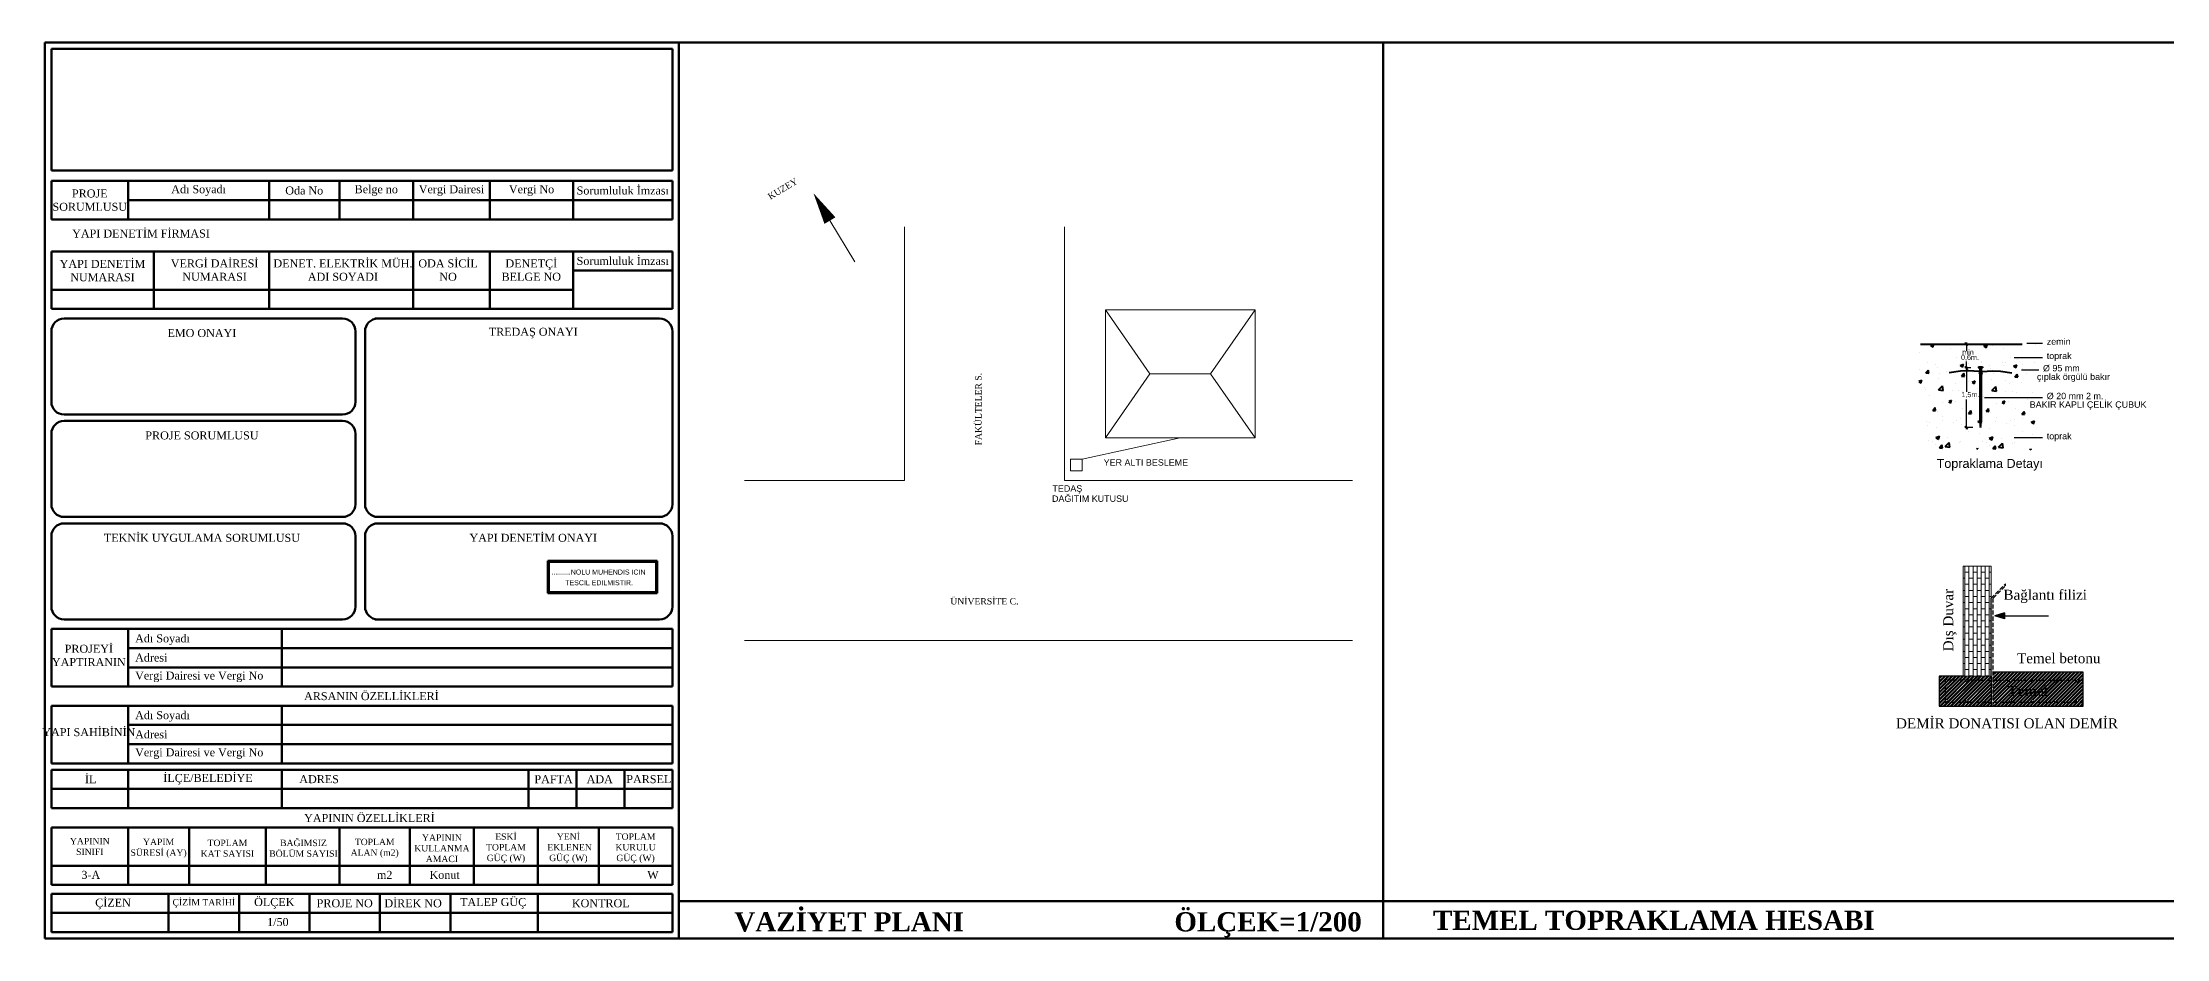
# Model space of a CAD drawing. Header units: millimetres. Extents: x -4521 to 20262, y 301 to 3092.
# Drawn here: x -4521 to -1203, y 572 to 1972 of the extents above; entities that cross this region are included whole.
import ezdxf

# ---------------------------------------------------------------- set-up
doc = ezdxf.new("R2010")
doc.units = ezdxf.units.MM
doc.linetypes.add('DASHED2', pattern=[9.525, 6.35, -3.175])
for name, color, linetype, lineweight in [('Ana Kolon Hattı', 11, 'Continuous', 60), ('Aydınlatma Hattı', 1, 'Continuous', 40), ('Mimari Plan', 70, 'Continuous', 20), ('Priz Hattı', 2, 'Continuous', 40), ('Topraklama Hattı', 5, 'DASHED2', 30), ('Yazılar', 4, 'Continuous', 30)]:
    doc.layers.add(name, color=color, linetype=linetype, lineweight=lineweight)
doc.styles.add('Proje Kapak Yazıları', font='times.ttf', dxfattribs={"height": 12.5})
doc.styles.add('Proje Pafta Yazıları', font='timesbd.ttf', dxfattribs={"height": 30})
doc.styles.get("Standard").update_dxf_attribs({"font": 'arial.ttf'})
doc.styles.add('Tablo Yazıları', font='times.ttf', dxfattribs={"height": 10})

msp = doc.modelspace()

# ---------------------------------------------------------------- hatches: boundary and pattern name
at = {"layer": 'Mimari Plan'}
h = msp.add_hatch(dxfattribs=at)
h.set_pattern_fill('AR-BRSTD', color=256, scale=0.09375, angle=90, style=0)
h.set_pattern_definition([(90, (-2864.4866, 1725.522), (-6.350794, 4e-16), []), (180, (-2864.487, 1725.522), (-6.350794, -9.525), [6.35079, -6.35079])])
h.paths.add_polyline_path([(-1476.987, 1153.927), (-1520.737, 1153.927), (-1520.737, 982.052), (-1476.987, 982.052)])
h = msp.add_hatch(dxfattribs=at)
h.set_pattern_fill('STEEL', color=256, scale=1.25, style=0)
h.set_pattern_definition([(45, (-2864.4866, 1725.5218), (-2.80633, 2.80633), []), (45, (-2864.4866, 1727.506), (-2.80633, 2.80633), [])])
h.paths.add_polyline_path([(-1476.924, 975.802), (-1492.715, 975.802), (-1514.942, 975.802, -0.41421356), (-1513.38, 974.239, -1), (-1516.505, 974.239, -0.41421356), (-1514.942, 975.802), (-1547.299, 975.802, -0.41421356), (-1545.737, 974.239, -1), (-1548.862, 974.239), (-1548.862, 958.614), (-1548.862, 942.989, -1), (-1545.737, 942.989, -0.41421356), (-1547.299, 941.427), (-1514.896, 941.427, -0.41421356), (-1516.458, 942.989, -1), (-1513.333, 942.989, -0.41421356), (-1514.896, 941.427), (-1476.924, 941.427)], flags=17)
h.paths.add_polyline_path([(-1333.237, 975.802), (-1342.633, 975.802, -0.41421356), (-1341.07, 974.239, -1), (-1344.195, 974.239, -0.41421356), (-1342.633, 975.802), (-1377.213, 975.802, -0.41421356), (-1375.65, 974.239, -1), (-1378.775, 974.239, -0.41421356), (-1377.213, 975.802), (-1412.976, 975.802, -0.41421356), (-1411.414, 974.239, -1), (-1414.539, 974.239, -0.41421356), (-1412.976, 975.802), (-1446.91, 975.802, -0.41421356), (-1445.347, 974.239, -1), (-1448.472, 974.239, -0.41421356), (-1446.91, 975.802), (-1473.799, 975.802), (-1473.799, 941.427), (-1446.91, 941.427, -0.41421356), (-1448.472, 942.989, -1), (-1445.347, 942.989, -0.41421356), (-1446.91, 941.427), (-1412.976, 941.427, -0.41421356), (-1414.539, 942.989, -1), (-1411.414, 942.989, -0.41421356), (-1412.976, 941.427), (-1377.213, 941.427, -0.41421356), (-1378.775, 942.989, -1), (-1375.65, 942.989, -0.41421356), (-1377.213, 941.427), (-1342.633, 941.427, -0.41421356), (-1344.195, 942.989, -1), (-1341.07, 942.989, -0.41421356), (-1342.633, 941.427), (-1333.237, 941.427)])
h.paths.add_polyline_path([(-1333.237, 988.302), (-1473.799, 988.302), (-1473.799, 975.802), (-1333.237, 975.802)])
h.paths.add_polyline_path([(-1333.237, 941.427), (-1473.799, 941.427), (-1473.799, 935.177), (-1333.237, 935.177)])
h.paths.add_polyline_path([(-1476.924, 941.427), (-1548.862, 941.427), (-1548.862, 958.614), (-1548.862, 975.802), (-1492.715, 975.802), (-1476.924, 975.802), (-1476.924, 982.052), (-1520.737, 982.052), (-1558.237, 982.052), (-1558.237, 935.177), (-1476.924, 935.177)])
at = {"layer": 'Topraklama Hattı'}
h = msp.add_hatch(color=256, dxfattribs=at)
h.paths.add_polyline_path([(-1454.827, 1122.899), (-1454.827, 1126.024), (-1476.924, 1103.927), (-1476.924, 982.052), (-1476.924, 975.802), (-1473.799, 975.802), (-1473.799, 1103.927)])
h.paths.add_polyline_path([(-1473.799, 975.802), (-1476.924, 975.802), (-1476.924, 941.427), (-1473.799, 941.427)])
h.paths.add_polyline_path([(-1473.799, 941.427), (-1476.924, 941.427), (-1476.924, 935.177), (-1473.799, 935.177)])
at = {"layer": 'Yazılar'}
msp.add_hatch(color=256, dxfattribs=at).paths.add_polyline_path([(-1456.004, 1080.875), (-1471.361, 1076.429), (-1456.004, 1071.5)])

# ---------------------------------------------------------------- linework, layer by layer
for p, q in [((-1476.924, 982.052), (-1476.924, 1103.927)), ((-1473.799, 1103.927), (-1473.799, 1103.927)), ((-1520.737, 982.052), (-1558.237, 982.052)), ((-1558.237, 982.052), (-1558.237, 935.177)), ((-1476.924, 982.052), (-1476.924, 935.177)), ((-1333.237, 988.302), (-1473.799, 988.302)), ((-1333.237, 935.177), (-1333.237, 988.302)), ((-1558.237, 935.177), (-1333.237, 935.177)), ((-1476.924, 935.177), (-1473.799, 935.177))]:
    msp.add_line(p, q)
at = {"layer": 'Ana Kolon Hattı'}
for p, q in [((-4516.781, 1971.988), (-3526.781, 1971.988)), ((-4516.781, 571.988), (-4516.781, 1971.988)), ((-4506.781, 1961.988), (-4506.781, 1771.988)), ((-4506.781, 1961.988), (-3536.781, 1961.988)), ((-3536.781, 1771.988), (-3536.781, 1961.988)), ((-3526.781, 1971.988), (8397.698, 1971.988)), ((-3526.781, 571.988), (-3526.781, 1971.988)), ((-3526.781, 1971.988), (-2426.781, 1971.988)), ((-2426.781, 1971.988), (-2426.781, 571.988)), ((-4506.781, 1771.988), (-3536.781, 1771.988)), ((-4506.781, 1755.626), (-3536.781, 1755.626)), ((-4506.781, 1755.626), (-4506.781, 1695.626)), ((-4386.781, 1755.626), (-4386.781, 1695.626)), ((-4386.781, 1725.626), (-3536.781, 1725.626)), ((-4166.781, 1755.626), (-4166.781, 1695.585)), ((-4056.781, 1755.626), (-4056.781, 1695.585)), ((-3941.781, 1755.626), (-3941.781, 1695.585)), ((-3821.781, 1755.626), (-3821.781, 1695.585)), ((-3691.781, 1755.626), (-3691.781, 1695.626)), ((-3536.781, 1695.626), (-3536.781, 1755.626)), ((-4506.781, 1695.626), (-3536.781, 1695.626)), ((-4506.781, 1645.626), (-3536.781, 1645.626)), ((-4506.781, 1645.626), (-4506.781, 1555.626)), ((-4346.781, 1645.626), (-4346.781, 1555.626)), ((-4166.781, 1645.626), (-4166.781, 1555.626)), ((-3941.781, 1645.626), (-3941.781, 1555.647)), ((-3821.781, 1645.626), (-3821.781, 1555.647)), ((-3691.781, 1645.626), (-3691.781, 1555.647)), ((-3536.781, 1645.626), (-3536.781, 1555.647)), ((-3691.781, 1615.626), (-3536.781, 1615.626)), ((-4506.781, 1585.626), (-3691.781, 1585.626)), ((-4506.781, 1555.626), (-3536.781, 1555.626)), ((-4486.782, 1540.626), (-4051.78, 1540.626)), ((-4001.442, 1540.646), (-3556.781, 1540.646)), ((-4506.781, 1520.626), (-4506.781, 1410.626)), ((-4031.78, 1520.626), (-4031.78, 1410.626)), ((-4016.782, 1520.646), (-4016.782, 1250.645)), ((-3536.781, 1520.646), (-3536.781, 1250.645)), ((-4506.781, 1360.626), (-4506.781, 1250.625)), ((-4051.78, 1390.626), (-4486.781, 1390.626)), ((-4486.781, 1380.626), (-4051.78, 1380.626)), ((-4031.78, 1360.626), (-4031.78, 1250.625)), ((-4051.78, 1230.625), (-4486.781, 1230.625)), ((-4001.442, 1230.645), (-3556.781, 1230.645)), ((-4506.781, 1200.625), (-4506.781, 1090.625)), ((-4486.781, 1220.625), (-4051.78, 1220.625)), ((-4031.78, 1200.625), (-4031.78, 1090.625)), ((-4016.782, 1200.645), (-4016.782, 1090.645)), ((-3556.781, 1220.645), (-4001.442, 1220.645)), ((-3536.781, 1200.645), (-3536.781, 1090.645)), ((-3560.468, 1162.187), (-3731.222, 1162.187)), ((-3731.222, 1162.187), (-3731.222, 1111.507)), ((-3560.468, 1111.507), (-3560.468, 1162.187)), ((-3562.104, 1160.551), (-3729.586, 1160.551)), ((-3729.586, 1160.551), (-3729.586, 1113.143)), ((-3562.104, 1113.143), (-3562.104, 1160.551)), ((-3731.222, 1111.507), (-3560.468, 1111.507)), ((-3729.586, 1113.143), (-3562.104, 1113.143)), ((-4051.78, 1070.625), (-4486.781, 1070.625)), ((-4001.442, 1070.645), (-3556.781, 1070.645)), ((-3536.781, 1055.625), (-4506.781, 1055.625)), ((-4506.781, 1055.625), (-4506.781, 965.625)), ((-4386.781, 965.625), (-4386.781, 1055.625)), ((-4146.781, 1055.625), (-4146.781, 965.625)), ((-3536.781, 965.625), (-3536.781, 1055.625)), ((-3536.781, 1025.625), (-4386.781, 1025.625)), ((-3536.781, 995.625), (-4386.781, 995.625)), ((-3536.781, 965.625), (-4506.781, 965.625)), ((-3536.781, 935.625), (-4506.781, 935.625)), ((-4506.781, 935.625), (-4506.781, 845.625)), ((-4386.781, 845.645), (-4386.781, 935.625)), ((-4146.781, 935.625), (-4146.781, 845.625)), ((-3536.781, 845.625), (-3536.781, 935.625)), ((-3536.781, 905.625), (-4386.781, 905.625)), ((-3536.781, 875.625), (-4386.781, 875.625)), ((-3536.781, 845.625), (-4506.781, 845.625)), ((-4506.781, 835.645), (-4506.781, 775.645)), ((-3536.781, 835.645), (-4506.781, 835.645)), ((-4386.781, 835.645), (-4386.781, 775.645)), ((-4146.781, 835.645), (-4146.781, 775.645)), ((-3761.781, 835.645), (-3761.781, 775.645)), ((-3686.781, 835.645), (-3686.781, 775.645)), ((-3611.781, 835.645), (-3611.781, 775.645)), ((-3536.781, 835.645), (-3536.781, 775.645)), ((-3536.781, 805.645), (-4506.781, 805.645)), ((-3536.781, 775.645), (-4506.781, 775.645)), ((-4506.781, 745.645), (-4506.781, 655.645)), ((-3536.781, 745.645), (-4506.781, 745.645)), ((-4386.781, 745.645), (-4386.781, 655.645)), ((-4291.781, 745.645), (-4291.781, 655.645)), ((-4171.781, 745.645), (-4171.781, 655.645)), ((-4056.781, 745.645), (-4056.781, 655.645)), ((-3946.781, 745.645), (-3946.781, 655.645)), ((-3846.781, 745.645), (-3846.781, 655.645)), ((-3746.781, 745.645), (-3746.781, 655.645)), ((-3651.781, 745.645), (-3651.781, 655.645)), ((-3536.781, 745.645), (-3536.781, 685.645)), ((-3536.781, 655.645), (-3536.781, 735.645)), ((-3536.781, 685.645), (-4506.781, 685.645)), ((-3536.781, 655.645), (-4506.781, 655.645)), ((-4506.781, 641.987), (-4506.781, 581.987)), ((-3536.781, 641.987), (-4506.781, 641.987)), ((-4323.601, 641.987), (-4323.601, 581.987)), ((-4213.601, 641.987), (-4213.601, 581.987)), ((-4103.601, 641.987), (-4103.601, 581.987)), ((-3993.601, 641.987), (-3993.601, 581.987)), ((-3883.601, 641.987), (-3883.601, 581.987)), ((-3746.781, 641.987), (-3746.781, 581.987)), ((-3536.781, 581.987), (-3536.781, 641.987)), ((-3536.781, 641.987), (-3536.781, 581.987)), ((-3526.781, 630.449), (8397.698, 630.449)), ((-3536.781, 611.987), (-4506.781, 611.987)), ((-3526.781, 571.988), (-4516.781, 571.988)), ((-4506.781, 581.987), (-3536.781, 581.987)), ((8397.698, 572.217), (-3526.781, 571.988))]:
    msp.add_line(p, q, dxfattribs=at)
for centre, start, end in [((-4486.781, 1520.626), 90, 180), ((-4051.78, 1520.626), 0, 90), ((-3996.782, 1520.646), 90, 180), ((-3556.781, 1520.646), 0, 90), ((-4486.781, 1410.626), 180, 270), ((-4051.78, 1410.626), 270, 0), ((-4486.781, 1360.626), 90, 180), ((-4051.78, 1360.626), 0, 90), ((-4486.781, 1250.625), 180, 270), ((-4051.78, 1250.625), 270, 0), ((-3996.782, 1250.645), 180, 270), ((-3556.781, 1250.645), 270, 0), ((-4486.781, 1200.625), 90, 180), ((-4051.78, 1200.625), 0, 90), ((-3996.782, 1200.645), 90, 180), ((-3556.781, 1200.645), 0, 90), ((-4486.781, 1090.625), 180, 270), ((-4051.78, 1090.625), 270, 0), ((-3996.782, 1090.645), 180, 270), ((-3556.781, 1090.645), 270, 0)]:
    msp.add_arc(centre, 20, start, end, dxfattribs=at)
at = {"layer": 'Aydınlatma Hattı', "ltscale": 0.1}
for p, q in [((-1496.891, 1465.401), (-1490.498, 1465.401)), ((-1496.891, 1465.401), (-1496.891, 1463.483)), ((-1496.891, 1463.483), (-1490.498, 1463.483)), ((-1494.653, 1463.483), (-1494.653, 1459.008)), ((-1492.735, 1463.483), (-1492.735, 1459.008)), ((-1490.498, 1465.401), (-1490.498, 1463.483)), ((-1496.238, 1458.368), (-1495.293, 1458.368)), ((-1496.238, 1458.368), (-1496.238, 1457.409)), ((-1496.238, 1457.409), (-1495.293, 1457.409)), ((-1495.293, 1459.008), (-1494.014, 1459.008)), ((-1495.293, 1459.008), (-1495.293, 1456.77)), ((-1495.293, 1456.77), (-1494.014, 1456.77)), ((-1494.653, 1456.77), (-1494.653, 1378.88)), ((-1494.014, 1459.008), (-1494.014, 1456.77)), ((-1492.096, 1459.008), (-1493.375, 1459.008)), ((-1493.375, 1459.008), (-1493.375, 1456.77)), ((-1492.096, 1456.77), (-1493.375, 1456.77)), ((-1492.735, 1456.77), (-1492.735, 1378.88)), ((-1492.096, 1459.008), (-1492.096, 1456.77)), ((-1492.096, 1458.368), (-1491.15, 1458.368)), ((-1492.096, 1457.409), (-1491.15, 1457.409)), ((-1491.15, 1458.368), (-1491.15, 1457.409)), ((-1494.653, 1378.88), (-1493.694, 1370.243)), ((-1492.735, 1378.88), (-1494.653, 1378.88)), ((-1493.694, 1370.243), (-1492.735, 1378.88))]:
    msp.add_line(p, q, dxfattribs=at)
at = {"layer": 'Aydınlatma Hattı', "ltscale": 30}
for p, q in [((-1524.986, 1458.343), (-1542.436, 1455.811)), ((-1511.854, 1458.698), (-1524.986, 1458.343)), ((-1496.238, 1457.889), (-1511.854, 1458.698)), ((-1496.238, 1457.889), (-1496.238, 1457.889)), ((-1491.15, 1457.889), (-1475.534, 1458.698)), ((-1491.15, 1457.889), (-1491.15, 1457.889)), ((-1475.534, 1458.698), (-1462.402, 1458.343)), ((-1462.402, 1458.343), (-1444.953, 1455.811))]:
    msp.add_line(p, q, dxfattribs=at)
at = {"layer": 'Aydınlatma Hattı'}
for p, q in [((-1495.869, 1454.33), (-1493.8, 1456.795)), ((-1495.869, 1454.33), (-1491.225, 1453.924)), ((-1493.8, 1456.795), (-1492.123, 1458.794)), ((-1491.806, 1457.075), (-1492.122, 1458.792)), ((-1491.224, 1453.921), (-1491.806, 1457.075))]:
    msp.add_line(p, q, dxfattribs=at)
at = {"layer": 'Mimari Plan'}
for p, q in [((-3251.973, 1629.475), (-3290.692, 1693.709)), ((-3174.383, 1683.973), (-3174.383, 1287.397)), ((-2924.383, 1683.973), (-2924.383, 1287.397)), ((-2860.593, 1554.035), (-2790.925, 1454.035)), ((-2860.593, 1554.035), (-2626.593, 1554.035)), ((-2860.593, 1554.035), (-2860.593, 1354.035)), ((-2626.593, 1554.035), (-2696.26, 1454.035)), ((-2626.593, 1554.035), (-2626.593, 1354.035)), ((-2860.593, 1354.035), (-2790.925, 1454.035)), ((-2790.925, 1454.035), (-2743.593, 1454.035)), ((-2696.26, 1454.035), (-2743.593, 1454.035)), ((-2626.593, 1354.035), (-2696.26, 1454.035)), ((-2896.647, 1321.154), (-2743.593, 1354.035)), ((-2860.593, 1354.035), (-2626.593, 1354.035)), ((-3174.383, 1287.397), (-3424.383, 1287.397)), ((-2924.383, 1287.397), (-2474.383, 1287.397)), ((-1520.737, 1153.927), (-1476.987, 1153.927)), ((-1520.737, 982.052), (-1520.737, 1153.927)), ((-1476.987, 1153.927), (-1476.987, 982.052)), ((-2474.383, 1037.397), (-3424.383, 1037.397)), ((-1476.987, 982.052), (-1520.737, 982.052))]:
    msp.add_line(p, q, dxfattribs=at)
msp.add_lwpolyline([(-3290.692, 1693.709, 20, 0, 0), (-3316.504, 1736.531, 0, 0, 0)], format="xyseb", dxfattribs=at)
msp.add_lwpolyline([(-2914.931, 1321.154), (-2896.647, 1321.154), (-2896.647, 1302.87), (-2914.931, 1302.87)], close=True, dxfattribs=at)
at = {"layer": 'Priz Hattı'}
for p, q in [((-1587.617, 1500.83), (-1428.539, 1500.83)), ((-1571.827, 1498.744), (-1566.387, 1500.832)), ((-1571.827, 1498.744), (-1567.962, 1496.137)), ((-1567.961, 1496.135), (-1566.386, 1500.83)), ((-1557.763, 1499.162), (-1557.763, 1499.162)), ((-1540.462, 1494.574), (-1540.462, 1494.574)), ((-1491.395, 1501.034), (-1491.395, 1501.034)), ((-1488.527, 1497.456), (-1483.087, 1499.544)), ((-1488.527, 1497.456), (-1484.662, 1494.849)), ((-1484.662, 1494.847), (-1483.086, 1499.542)), ((-1474.463, 1497.875), (-1474.463, 1497.875)), ((-1457.163, 1493.286), (-1457.163, 1493.286)), ((-1408.095, 1499.746), (-1408.095, 1499.746)), ((-1589.338, 1488.14), (-1589.338, 1488.14)), ((-1588.526, 1460.338), (-1588.526, 1460.338)), ((-1577.1, 1458.083), (-1575.423, 1460.082)), ((-1575.803, 1472.568), (-1575.803, 1472.568)), ((-1575.105, 1458.363), (-1575.422, 1460.079)), ((-1563.433, 1469.022), (-1563.433, 1469.022)), ((-1560.901, 1463.931), (-1560.901, 1463.931)), ((-1530.493, 1480.346), (-1530.493, 1480.346)), ((-1525.45, 1467.463), (-1520.01, 1469.551)), ((-1525.45, 1467.463), (-1521.586, 1464.856)), ((-1521.958, 1467.27), (-1521.958, 1467.27)), ((-1521.585, 1464.854), (-1520.009, 1469.549)), ((-1519.464, 1478.272), (-1519.464, 1478.272)), ((-1511.876, 1463.287), (-1511.876, 1463.287)), ((-1511.834, 1470.39), (-1511.834, 1470.39)), ((-1506.038, 1486.852), (-1506.038, 1486.852)), ((-1492.503, 1471.28), (-1492.503, 1471.28)), ((-1492.384, 1472.951), (-1492.384, 1472.951)), ((-1480.133, 1467.734), (-1480.133, 1467.734)), ((-1477.602, 1462.643), (-1477.602, 1462.643)), ((-1458.658, 1472.537), (-1458.658, 1472.537)), ((-1457.052, 1467.33), (-1457.052, 1467.33)), ((-1454.17, 1471.605), (-1454.17, 1471.605)), ((-1447.193, 1479.058), (-1447.193, 1479.058)), ((-1442.151, 1466.175), (-1436.711, 1468.263)), ((-1442.151, 1466.175), (-1438.286, 1463.568)), ((-1438.659, 1465.982), (-1438.659, 1465.982)), ((-1438.285, 1463.566), (-1436.71, 1468.261)), ((-1436.164, 1476.985), (-1436.164, 1476.985)), ((-1428.576, 1461.999), (-1428.576, 1461.999)), ((-1428.534, 1469.103), (-1428.534, 1469.103)), ((-1409.084, 1471.663), (-1409.084, 1471.663)), ((-1589.767, 1442.774), (-1585.291, 1444.492)), ((-1589.767, 1441.754), (-1586.866, 1439.797)), ((-1586.865, 1439.795), (-1585.29, 1444.49)), ((-1581.34, 1433.287), (-1581.34, 1433.287)), ((-1579.168, 1455.618), (-1577.1, 1458.083)), ((-1579.168, 1455.618), (-1574.524, 1455.212)), ((-1578.89, 1429.53), (-1578.89, 1429.53)), ((-1574.524, 1455.209), (-1575.105, 1458.363)), ((-1559.652, 1447.435), (-1559.652, 1447.435)), ((-1559.062, 1429.461), (-1553.011, 1435.768)), ((-1559.062, 1429.461), (-1552.152, 1428.389)), ((-1557.186, 1455.509), (-1557.186, 1455.509)), ((-1552.152, 1428.387), (-1553.01, 1435.766)), ((-1547.051, 1458.586), (-1547.051, 1458.586)), ((-1537.415, 1427.777), (-1537.415, 1427.777)), ((-1532.273, 1439.747), (-1532.273, 1439.747)), ((-1527.514, 1428.32), (-1527.514, 1428.32)), ((-1523.441, 1450.742), (-1519.696, 1455.206)), ((-1523.441, 1450.742), (-1518.797, 1450.336)), ((-1521.353, 1426.545), (-1521.353, 1426.545)), ((-1520.408, 1452.408), (-1520.408, 1452.408)), ((-1518.797, 1450.334), (-1519.695, 1455.204)), ((-1512.823, 1442.308), (-1512.823, 1442.308)), ((-1506.468, 1441.486), (-1501.991, 1443.204)), ((-1506.468, 1440.466), (-1503.567, 1438.509)), ((-1505.576, 1456.834), (-1505.576, 1456.834)), ((-1505.227, 1459.05), (-1505.227, 1459.05)), ((-1503.566, 1438.507), (-1501.991, 1443.202)), ((-1498.041, 1431.999), (-1498.041, 1431.999)), ((-1495.591, 1428.242), (-1495.591, 1428.242)), ((-1476.353, 1446.147), (-1476.353, 1446.147)), ((-1475.763, 1428.173), (-1469.711, 1434.48)), ((-1475.763, 1428.173), (-1468.853, 1427.102)), ((-1473.887, 1454.221), (-1473.887, 1454.221)), ((-1468.852, 1427.1), (-1469.711, 1434.478)), ((-1463.752, 1457.298), (-1463.752, 1457.298)), ((-1455.159, 1443.522), (-1455.159, 1443.522)), ((-1448.973, 1438.459), (-1448.973, 1438.459)), ((-1444.214, 1427.032), (-1444.214, 1427.032)), ((-1440.142, 1449.455), (-1436.396, 1453.918)), ((-1440.142, 1449.455), (-1435.498, 1449.048)), ((-1437.109, 1451.121), (-1437.109, 1451.121)), ((-1435.497, 1449.046), (-1436.396, 1453.916)), ((-1429.523, 1441.02), (-1429.523, 1441.02)), ((-1422.277, 1455.546), (-1422.277, 1455.546)), ((-1572.824, 1420.542), (-1572.824, 1420.542)), ((-1568.388, 1397.177), (-1564.643, 1401.641)), ((-1568.388, 1397.177), (-1563.744, 1396.771)), ((-1563.743, 1396.768), (-1564.642, 1401.638)), ((-1561.542, 1395.707), (-1561.542, 1395.707)), ((-1552.712, 1409.103), (-1552.712, 1409.103)), ((-1543.49, 1410.539), (-1540.49, 1408.516)), ((-1542.802, 1411.719), (-1538.915, 1413.211)), ((-1540.489, 1408.514), (-1538.914, 1413.209)), ((-1533.262, 1411.664), (-1533.262, 1411.664)), ((-1522.298, 1400.681), (-1522.298, 1400.681)), ((-1512.661, 1392.301), (-1508.916, 1396.765)), ((-1508.016, 1391.893), (-1508.915, 1396.763)), ((-1503.836, 1415.538), (-1503.836, 1415.538)), ((-1495.94, 1426.025), (-1495.94, 1426.025)), ((-1489.525, 1419.254), (-1489.525, 1419.254)), ((-1485.089, 1395.889), (-1481.343, 1400.353)), ((-1485.089, 1395.889), (-1480.445, 1395.483)), ((-1480.444, 1395.48), (-1481.342, 1400.351)), ((-1478.242, 1394.419), (-1478.242, 1394.419)), ((-1469.412, 1407.816), (-1469.412, 1407.816)), ((-1460.19, 1409.251), (-1457.19, 1407.228)), ((-1459.502, 1410.431), (-1455.615, 1411.923)), ((-1457.19, 1407.226), (-1455.614, 1411.921)), ((-1454.116, 1426.489), (-1454.116, 1426.489)), ((-1449.962, 1410.376), (-1449.962, 1410.376)), ((-1438.999, 1399.393), (-1438.999, 1399.393)), ((-1438.054, 1425.257), (-1438.054, 1425.257)), ((-1429.362, 1391.014), (-1425.616, 1395.477)), ((-1424.717, 1390.605), (-1425.615, 1395.475)), ((-1420.537, 1414.25), (-1420.537, 1414.25)), ((-1412.641, 1424.737), (-1412.641, 1424.737)), ((-1577.638, 1379.392), (-1577.638, 1379.392)), ((-1576.032, 1374.185), (-1576.032, 1374.185)), ((-1573.151, 1378.46), (-1573.151, 1378.46)), ((-1562.487, 1369.843), (-1562.487, 1369.843)), ((-1553.701, 1381.021), (-1553.701, 1381.021)), ((-1552.545, 1388.076), (-1552.545, 1388.076)), ((-1536.163, 1377.639), (-1536.163, 1377.639)), ((-1530.722, 1381.962), (-1530.722, 1381.962)), ((-1524.275, 1384.894), (-1524.275, 1384.894)), ((-1523.243, 1374.817), (-1523.243, 1374.817)), ((-1512.661, 1392.301), (-1508.017, 1391.895)), ((-1512.105, 1364.903), (-1512.105, 1364.903)), ((-1511.07, 1386.323), (-1511.07, 1386.323)), ((-1497.978, 1379.841), (-1492.538, 1381.93)), ((-1497.978, 1379.841), (-1494.114, 1377.235)), ((-1495.647, 1360.711), (-1495.647, 1360.711)), ((-1494.689, 1375.887), (-1494.689, 1375.887)), ((-1494.339, 1378.104), (-1494.339, 1378.104)), ((-1494.113, 1377.232), (-1492.538, 1381.927)), ((-1492.732, 1372.897), (-1492.732, 1372.897)), ((-1489.851, 1377.172), (-1489.851, 1377.172)), ((-1479.187, 1368.555), (-1479.187, 1368.555)), ((-1470.401, 1379.733), (-1470.401, 1379.733)), ((-1469.246, 1386.788), (-1469.246, 1386.788)), ((-1452.864, 1376.352), (-1452.864, 1376.352)), ((-1447.422, 1380.674), (-1447.422, 1380.674)), ((-1440.976, 1383.607), (-1440.976, 1383.607)), ((-1439.943, 1373.529), (-1439.943, 1373.529)), ((-1429.362, 1391.014), (-1424.718, 1390.607)), ((-1428.806, 1363.615), (-1428.806, 1363.615)), ((-1427.771, 1385.035), (-1427.771, 1385.035)), ((-1414.679, 1378.554), (-1409.239, 1380.642)), ((-1414.679, 1378.554), (-1410.814, 1375.947)), ((-1411.389, 1374.599), (-1411.389, 1374.599)), ((-1410.813, 1375.944), (-1409.238, 1380.639)), ((-1574.14, 1350.377), (-1574.14, 1350.377)), ((-1568.003, 1348.583), (-1568.003, 1348.583)), ((-1563.431, 1343.979), (-1563.431, 1343.979)), ((-1563.259, 1354.783), (-1557.819, 1356.871)), ((-1563.259, 1354.783), (-1559.394, 1352.176)), ((-1559.393, 1352.174), (-1557.818, 1356.869)), ((-1557.608, 1338.736), (-1553.862, 1343.2)), ((-1557.608, 1338.736), (-1552.964, 1338.33)), ((-1557.415, 1357.126), (-1557.415, 1357.126)), ((-1552.963, 1338.327), (-1553.862, 1343.197)), ((-1548.762, 1340.918), (-1542.71, 1347.225)), ((-1548.762, 1340.918), (-1541.852, 1339.846)), ((-1544.714, 1354.251), (-1544.714, 1354.251)), ((-1541.851, 1339.844), (-1542.709, 1347.223)), ((-1526.528, 1346.831), (-1526.528, 1346.831)), ((-1524.187, 1348.953), (-1524.187, 1348.953)), ((-1499.65, 1336.519), (-1498.135, 1338.324)), ((-1497.802, 1336.519), (-1498.135, 1338.322)), ((-1490.84, 1349.089), (-1490.84, 1349.089)), ((-1484.703, 1347.295), (-1484.703, 1347.295)), ((-1480.132, 1342.691), (-1480.132, 1342.691)), ((-1479.959, 1353.495), (-1474.519, 1355.583)), ((-1479.959, 1353.495), (-1476.095, 1350.888)), ((-1476.094, 1350.886), (-1474.519, 1355.581)), ((-1474.309, 1337.448), (-1470.563, 1341.912)), ((-1474.309, 1337.448), (-1469.665, 1337.042)), ((-1474.116, 1355.838), (-1474.116, 1355.838)), ((-1469.664, 1337.039), (-1470.562, 1341.91)), ((-1465.462, 1339.63), (-1459.411, 1345.937)), ((-1465.462, 1339.63), (-1458.552, 1338.558)), ((-1461.415, 1352.963), (-1461.415, 1352.963)), ((-1458.552, 1338.556), (-1459.41, 1345.935)), ((-1443.228, 1345.543), (-1443.228, 1345.543)), ((-1440.888, 1347.665), (-1440.888, 1347.665)), ((-1416.35, 1335.232), (-1414.836, 1337.036)), ((-1414.503, 1335.232), (-1414.835, 1337.034)), ((-1412.347, 1359.423), (-1412.347, 1359.423))]:
    msp.add_line(p, q, dxfattribs=at)
at = {"layer": 'Topraklama Hattı'}
for p, q in [((-1476.924, 1103.927), (-1454.827, 1126.024)), ((-1473.799, 1103.927), (-1454.827, 1122.899)), ((-1473.799, 935.177), (-1473.799, 1103.927)), ((-1454.827, 1122.899), (-1454.827, 1126.024)), ((-1492.715, 975.802), (-1548.862, 975.802)), ((-1548.862, 975.802), (-1548.862, 958.614)), ((-1492.715, 975.802), (-1333.237, 975.802)), ((-1548.862, 958.614), (-1548.862, 941.427)), ((-1548.862, 941.427), (-1333.237, 941.427))]:
    msp.add_line(p, q, dxfattribs=at)
for centre in [(-1547.299, 974.239), (-1514.942, 974.239), (-1446.91, 974.239), (-1412.976, 974.239), (-1377.213, 974.239), (-1342.633, 974.239), (-1547.299, 942.989), (-1514.896, 942.989), (-1446.91, 942.989), (-1412.976, 942.989), (-1377.213, 942.989), (-1342.633, 942.989)]:
    msp.add_circle(centre, 1.562, dxfattribs=at)
at = {"layer": 'Yazılar'}
for p, q in [((-1513.28, 1498.486), (-1517.968, 1503.173)), ((-1513.54, 1500.83), (-1517.968, 1500.83)), ((-1515.624, 1503.173), (-1515.624, 1490.118)), ((-1396.693, 1501.733), (-1421.585, 1501.733)), ((-1513.28, 1461.139), (-1517.968, 1465.827)), ((-1517.968, 1465.827), (-1513.28, 1461.139)), ((-1508.812, 1463.483), (-1517.968, 1463.483)), ((-1508.812, 1463.483), (-1517.968, 1463.483)), ((-1515.624, 1461.139), (-1515.624, 1473.504)), ((-1515.624, 1465.827), (-1515.624, 1426.38)), ((-1396.693, 1479.456), (-1441.353, 1479.456)), ((-1402.607, 1460.211), (-1429.523, 1460.211)), ((-1515.624, 1367.899), (-1515.624, 1414.24)), ((-1396.693, 1416.724), (-1487.639, 1416.724)), ((-1517.968, 1372.587), (-1513.28, 1367.899)), ((-1505.615, 1370.243), (-1517.968, 1370.243)), ((-1396.693, 1354.055), (-1441.353, 1354.055)), ((-1456.004, 1080.875), (-1471.361, 1076.429)), ((-1456.004, 1071.5), (-1471.361, 1076.429)), ((-1456.004, 1080.875), (-1456.004, 1071.5)), ((-1456.004, 1076.187), (-1387.269, 1076.187))]:
    msp.add_line(p, q, dxfattribs=at)

# ---------------------------------------------------------------- texts
at = {"layer": 'Yazılar', "style": 'Tablo Yazıları'}
for s, rotation, p in [('KUZEY', 31.080538, (-3383.844, 1725.921)), ('FAKÜLTELER S.', 90, (-3053.965, 1342.419))]:
    msp.add_text(s, height=10, rotation=rotation, dxfattribs=at).set_placement(p)
at = {"layer": 'Yazılar'}
for s, height, p in [('zemin', 10, (-1390.209, 1499.682)), ('0,6m.', 8, (-1524.115, 1476.111)), ('min', 8, (-1522.296, 1484.257)), ('%%C 95 mm ', 10, (-1396.123, 1458.16)), ('toprak', 10, (-1390.209, 1477.405)), ('çıplak örgülü bakır', 10, (-1405.548, 1444.751)), ('1,5m.', 8, (-1523.533, 1417.845)), ('BAKIR KAPLI ÇELİK ÇUBUK', 10, (-1416.858, 1401.264)), ('%%C 20 mm 2 m.', 10, (-1390.209, 1414.673)), ('toprak', 10, (-1390.209, 1352.004)), ('YER ALTI BESLEME', 10, (-2863.244, 1310.858)), ('Topraklama Detayı', 14.0625, (-1562.204, 1307.301)), ('TEDAŞ', 10, (-2943.185, 1270.166)), ('DAĞITIM KUTUSU', 10, (-2943.902, 1254.268)), ('..........NOLU MUHENDIS ICIN', 7.83378, (-3725.889, 1140.635)), ('TESCIL EDILMISTIR.', 7.83378, (-3704.172, 1123.924))]:
    msp.add_text(s, height=height, dxfattribs=at).set_placement(p)
for s, height, style, p in [('ÜNİVERSİTE C.', 10, 'Tablo Yazıları', (-3102.747, 1093.914)), ('3-A', 12.5, 'Proje Kapak Yazıları', (-4459.847, 665.22)), ('     m2', 12.5, 'Proje Kapak Yazıları', (-4021.781, 665.22)), ('Konut', 12.5, 'Proje Kapak Yazıları', (-3916.127, 665.22)), ('           W', 12.5, 'Proje Kapak Yazıları', (-3627.965, 665.22)), ('1/50', 12.5, 'Proje Kapak Yazıları', (-4169.746, 591.562)), ('VAZİYET PLANI                             ÖLÇEK=1/200', 30, 'Proje Pafta Yazıları', (-3440.085, 583.135)), ('TEMEL TOPRAKLAMA HESABI', 30, 'Proje Pafta Yazıları', (-2348.856, 585.562))]:
    msp.add_text(s, height=height, dxfattribs=dict(at, style=style)).set_placement(p)
at = {"layer": 'Yazılar', "style": 'Proje Kapak Yazıları'}
for s, width, gutter_width, heights, insert, char_height, attachment_point in [('\\pxqc;PROJE\\PSORUMLUSU', 120, 75, [60], (-4446.781, 1725.564), 12.5, 5), ('Adı Soyadı', 220, 12.5, [0], (-4276.781, 1740.616), 12.5, 5), ('Oda No', 110, 12.5, [0], (-4111.781, 1740.616), 12.5, 5), ('Belge no', 115, 12.5, [0], (-3999.281, 1740.616), 12.5, 5), ('Vergi Dairesi', 120, 12.5, [0], (-3881.781, 1740.626), 12.5, 5), ('Vergi No', 130, 12.5, [0], (-3756.781, 1740.626), 12.5, 5), ('Sorumluluk İmzası', 155, 12.5, [0], (-3614.281, 1740.626), 12.5, 5), ('\\pxqc;YAPI DENETİM FİRMASI', 240.2806, 75, [60], (-4366.781, 1673.405), 12.5, 5), ('\\pxqc;YAPI DENETİM NUMARASI', 140, 75, [60], (-4426.945, 1615.564), 12.5, 5), ('\\pxqc;VERGİ DAİRESİ NUMARASI', 200.9367, 75, [60], (-4251.819, 1616.283), 12.5, 5), ('\\pxqc;DENET. ELEKTRİK MÜH. \\PADI SOYADI', 227.9884, 75, [60], (-4051.396, 1616.283), 12.5, 5), ('\\pxqc;ODA SİCİL \\PNO', 130.7635, 75, [60], (-3887.163, 1616.283), 12.5, 5), ('\\pxqc;DENETÇİ BELGE NO', 130.7635, 75, [60], (-3757.163, 1616.283), 12.5, 5), ('Sorumluluk İmzası', 155, 12.5, [0], (-3614.281, 1630.626), 12.5, 5), ('TREDAŞ ONAYI', 200, 50, [0], (-3754.112, 1517.959), 12.5, 5), ('EMO ONAYI', 200, 50, [0], (-4271.61, 1517.959), 12.5, 5), ('PROJE SORUMLUSU', 213.29208, 50, [0], (-4271.61, 1357.958), 12.5, 5), ('TEKNİK UYGULAMA SORUMLUSU', 380.77102, 50, [0], (-4271.61, 1197.957), 12.5, 5), ('YAPI DENETİM ONAYI', 257.61294, 50, [0], (-3754.112, 1197.977), 12.5, 5), ('\\pxqc;PROJEYİ YAPTIRANIN', 140, 75, [60], (-4448.204, 1014.323), 12.5, 5), ('Adı Soyadı', 200, 50, [0], (-4375.899, 1038.875), 12.5, 4), ('Adresi', 200, 50, [0], (-4375.899, 1010.875), 12.5, 4), ('Vergi Dairesi ve Vergi No', 200, 50, [0], (-4375.899, 980.875), 12.5, 4), ('ARSANIN ÖZELLİKLERİ', 216.3341, 50, [0], (-4112.014, 950.639), 12.5, 4), ('\\pxqc;YAPI SAHİBİNİN', 140, 75, [67.66], (-4448.204, 894.343), 12.5, 5), ('Adı Soyadı', 200, 50, [0], (-4375.899, 918.895), 12.5, 4), ('Adresi', 200, 50, [0], (-4375.899, 890.895), 12.5, 4), ('Vergi Dairesi ve Vergi No', 200, 50, [0], (-4375.899, 860.875), 12.5, 4), ('İL', 81.69239, 50, [0], (-4454.324, 820.895), 12.5, 4), ('İLÇE/BELEDİYE', 81.69239, 50, [0], (-4331.818, 820.895), 12.5, 4), ('ADRES', 81.69239, 50, [0], (-4119.538, 820.895), 12.5, 4), ('PAFTA', 81.69239, 50, [0], (-3752.302, 820.895), 12.5, 4), ('ADA', 81.69239, 50, [0], (-3670.715, 820.895), 12.5, 4), ('PARSEL', 81.69239, 50, [0], (-3608.788, 820.895), 12.5, 4), ('YAPININ ÖZELLİKLERİ', 216.3341, 50, [0], (-4112.014, 760.239), 12.5, 4), ('ÇİZEN', 81.69239, 50, [0], (-4438.276, 626.005), 12.5, 4), ('ÇİZİM TARİHİ', 110, 50, [0], (-4268.601, 626.987), 10, 5), ('ÖLÇEK', 110, 50, [0], (-4158.601, 626.987), 12.5, 5), ('PROJE NO', 110, 50, [0], (-4048.601, 626.987), 12.5, 5), ('DİREK NO', 110, 50, [0], (-3941.781, 626.987), 12.5, 5), ('TALEP GÜÇ', 110, 50, [0], (-3816.753, 626.987), 12.5, 5), ('KONTROL', 110, 50, [0], (-3648.665, 626.987), 12.5, 5)]:
    msp.add_mtext_dynamic_manual_height_columns(s, width=width, gutter_width=gutter_width, heights=heights, dxfattribs=dict(at, insert=insert, char_height=char_height, attachment_point=attachment_point))
at = {"layer": 'Yazılar', "insert": (-1551.933, 1020.672), "char_height": 15.625, "width": 125.04296, "attachment_point": 1, "rotation": 90}
msp.add_mtext('{\\fTimes New Roman|b0|i0|c162|p18;Dış Duvar}', dxfattribs=at)
at = {"layer": 'Yazılar'}
for s, insert, char_height, width, attachment_point in [('{\\fTimes New Roman|b0|i0|c162|p18;Bağlantı filizi}', (-1457.839, 1116.875), 15.625, 146.80574, 1), ('{\\fTimes New Roman|b0|i0|c162|p18;Temel betonu}', (-1436.699, 1017.693), 15.625, 168.99571, 1), ('{\\fTimes New Roman|b1|i0|c162|p18;Temel}', (-1420.006, 958.614), 15.625, 64.57032, 5), ('{\\fTimes New Roman|b0|i0|c162|p18;\\H10x;DEMİR DONATISI OLAN DEMİR}', (-1452.291, 908.06), 1.5625, 387.05268, 5)]:
    msp.add_mtext(s, dxfattribs=dict(at, insert=insert, char_height=char_height, width=width, attachment_point=attachment_point))
at = {"layer": 'Yazılar', "char_height": 10, "attachment_point": 5, "style": 'Proje Kapak Yazıları'}
for s, insert, width in [('YAPININ KULLANMA \\PAMACI', (-3896.781, 712.97), 100), ('ESKİ \\PTOPLAM \\PGÜÇ (W)', (-3796.781, 712.97), 100), ('YENİ\\P EKLENEN  \\PGÜÇ (W)', (-3699.281, 712.97), 95), ('TOPLAM \\PKURULU  \\PGÜÇ (W)', (-3594.281, 712.97), 115), ('\\pxqc;YAPININ \\PSINIFI', (-4446.781, 715.796), 120), ('\\pxqc;YAPIM\\PSÜRESİ (AY)', (-4339.281, 712.97), 95), ('\\pxqc;TOPLAM \\PKAT SAYISI', (-4231.781, 712.97), 120), ('\\pxqc;TOPLAM \\PALAN (m2)', (-4001.781, 712.97), 110)]:
    msp.add_mtext(s, dxfattribs=dict(at, insert=insert, width=width))
at = {"layer": 'Yazılar', "insert": (-4112.998, 712.97), "char_height": 10, "attachment_point": 5, "style": 'Proje Kapak Yazıları'}
msp.add_mtext('\\pxqc;BAĞIMSIZ \\PBÖLÜM SAYISI', dxfattribs=at)

doc.saveas('drawing.dxf')
